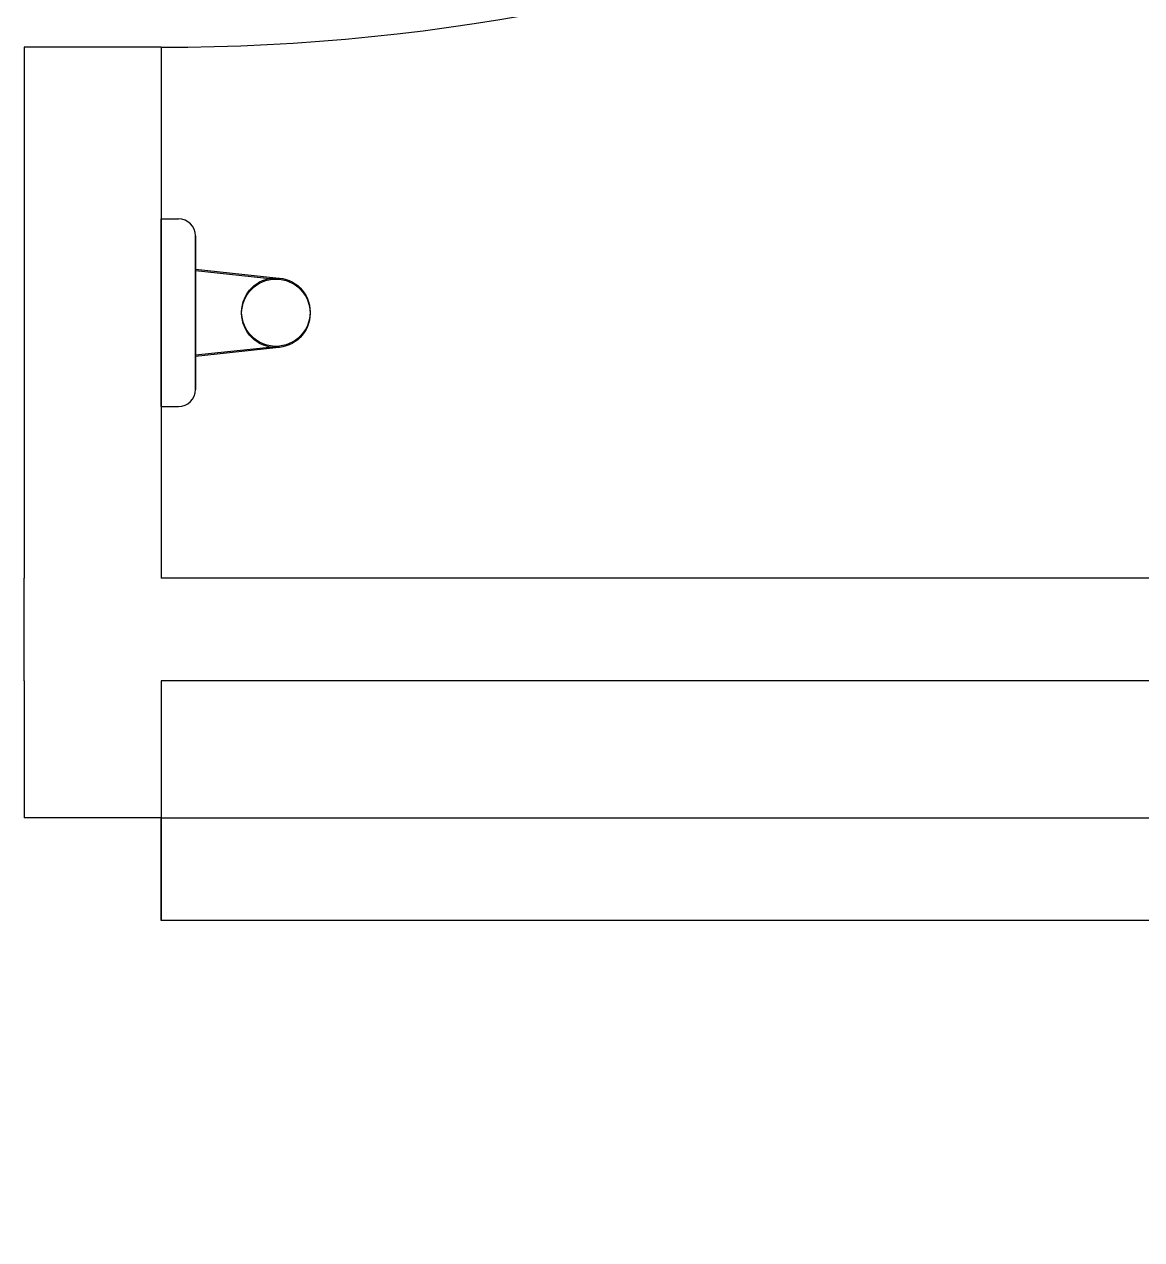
# Model space of a CAD drawing. Header units: millimetres. Extents: x 999 to 1260, y -38 to 225.
# Drawn here: x 1064.0374 to 1064.3637, y 81.4888 to 81.8436 of the extents above; entities that cross this region are included whole.
import ezdxf
from ezdxf.enums import TextEntityAlignment as Align

# ---------------------------------------------------------------- set-up
doc = ezdxf.new("R2010")
doc.units = ezdxf.units.MM
doc.layers.add('I-ARQ', color=8, linetype='Continuous')
doc.styles.add('ROMANS', font='romans', dxfattribs={"oblique": 15})

# ---------------------------------------------------------------- blocks, each defined once
blk = doc.blocks.new('praça')
at = {"layer": 'I-ARQ'}
for p, q in [((1257.51582, 26.74445), (1257.47582, 26.74445)), ((1257.47582, 26.70445), (1257.47582, 26.74445)), ((1257.51582, 26.74445), (1257.54582, 26.74445)), ((1257.70082, 26.74445), (1257.54582, 26.74445)), ((1257.70082, 26.70445), (1257.70082, 26.74445)), ((1257.51582, 26.70445), (1257.44582, 26.70445)), ((1257.44582, 26.10445), (1257.44582, 26.70445)), ((1257.44582, 26.70445), (1257.47582, 26.70445)), ((1257.47582, 26.70445), (1257.47582, 26.10445)), ((1257.51582, 25.49445), (1257.51582, 26.70445)), ((1257.54582, 25.49445), (1257.54582, 26.70445)), ((1257.70082, 26.70445), (1257.54582, 26.70445)), ((1257.5959, 26.70445), (1257.5959, 26.69945)), ((1257.65074, 26.70445), (1257.5959, 26.70445)), ((1257.5959, 26.70445), (1257.5959, 26.69945)), ((1257.5959, 26.70445), (1257.65074, 26.70445)), ((1257.65074, 26.70445), (1257.65074, 26.69945)), ((1257.65074, 26.70445), (1257.65074, 26.69945)), ((1257.64574, 26.69445), (1257.6009, 26.69445)), ((1257.6009, 26.69445), (1257.64574, 26.69445)), ((1257.61062, 26.69445), (1257.61315, 26.67099)), ((1257.61097, 26.69445), (1257.61349, 26.67099)), ((1257.63568, 26.69445), (1257.63315, 26.67099)), ((1257.63602, 26.69445), (1257.63349, 26.67099))]:
    blk.add_line(p, q, dxfattribs=at)
for centre in [(1257.62315, 26.67099), (1257.62349, 26.67099)]:
    blk.add_circle(centre, 0.01, dxfattribs=at)
for centre, radius, start, end in [((1257.47582, 26.70445), 0.6, 180, 270), ((1258.30082, 26.70445), 0.6, 180, 270), ((1257.6009, 26.69945), 0.005, 180, 270), ((1257.6009, 26.69945), 0.005, 180, 270), ((1257.64574, 26.69945), 0.005, 270, 360), ((1257.64574, 26.69945), 0.005, 270, 360)]:
    blk.add_arc(centre, radius, start, end, dxfattribs=at)
at = {"layer": 'I-ARQ', "width": 1, "flags": 3}
blk.add_attdef('CODIGO', text='', height=0.024, rotation=360, dxfattribs=at).set_placement((1257.01582, 34.84445), align=Align.MIDDLE)
at = {"layer": 'I-ARQ', "text_generation_flag": 4, "width": 1, "flags": 3}
blk.add_attdef('CODIGO', text='', height=0.024, rotation=360, dxfattribs=at).set_placement((1258.87082, 16.02772), align=Align.MIDDLE)
at = {"layer": 'I-ARQ', "style": 'ROMANS', "width": 1}
blk.add_attdef('0.00', (1278.70341, -45.86682), '', height=0.36, dxfattribs=at)

msp = doc.modelspace()

# ---------------------------------------------------------------- block references
at = {"layer": 'I-ARQ', "rotation": 90}
msp.add_blockref('praça', (1090.78188, -1175.8639), dxfattribs=at)

doc.saveas('drawing.dxf')
